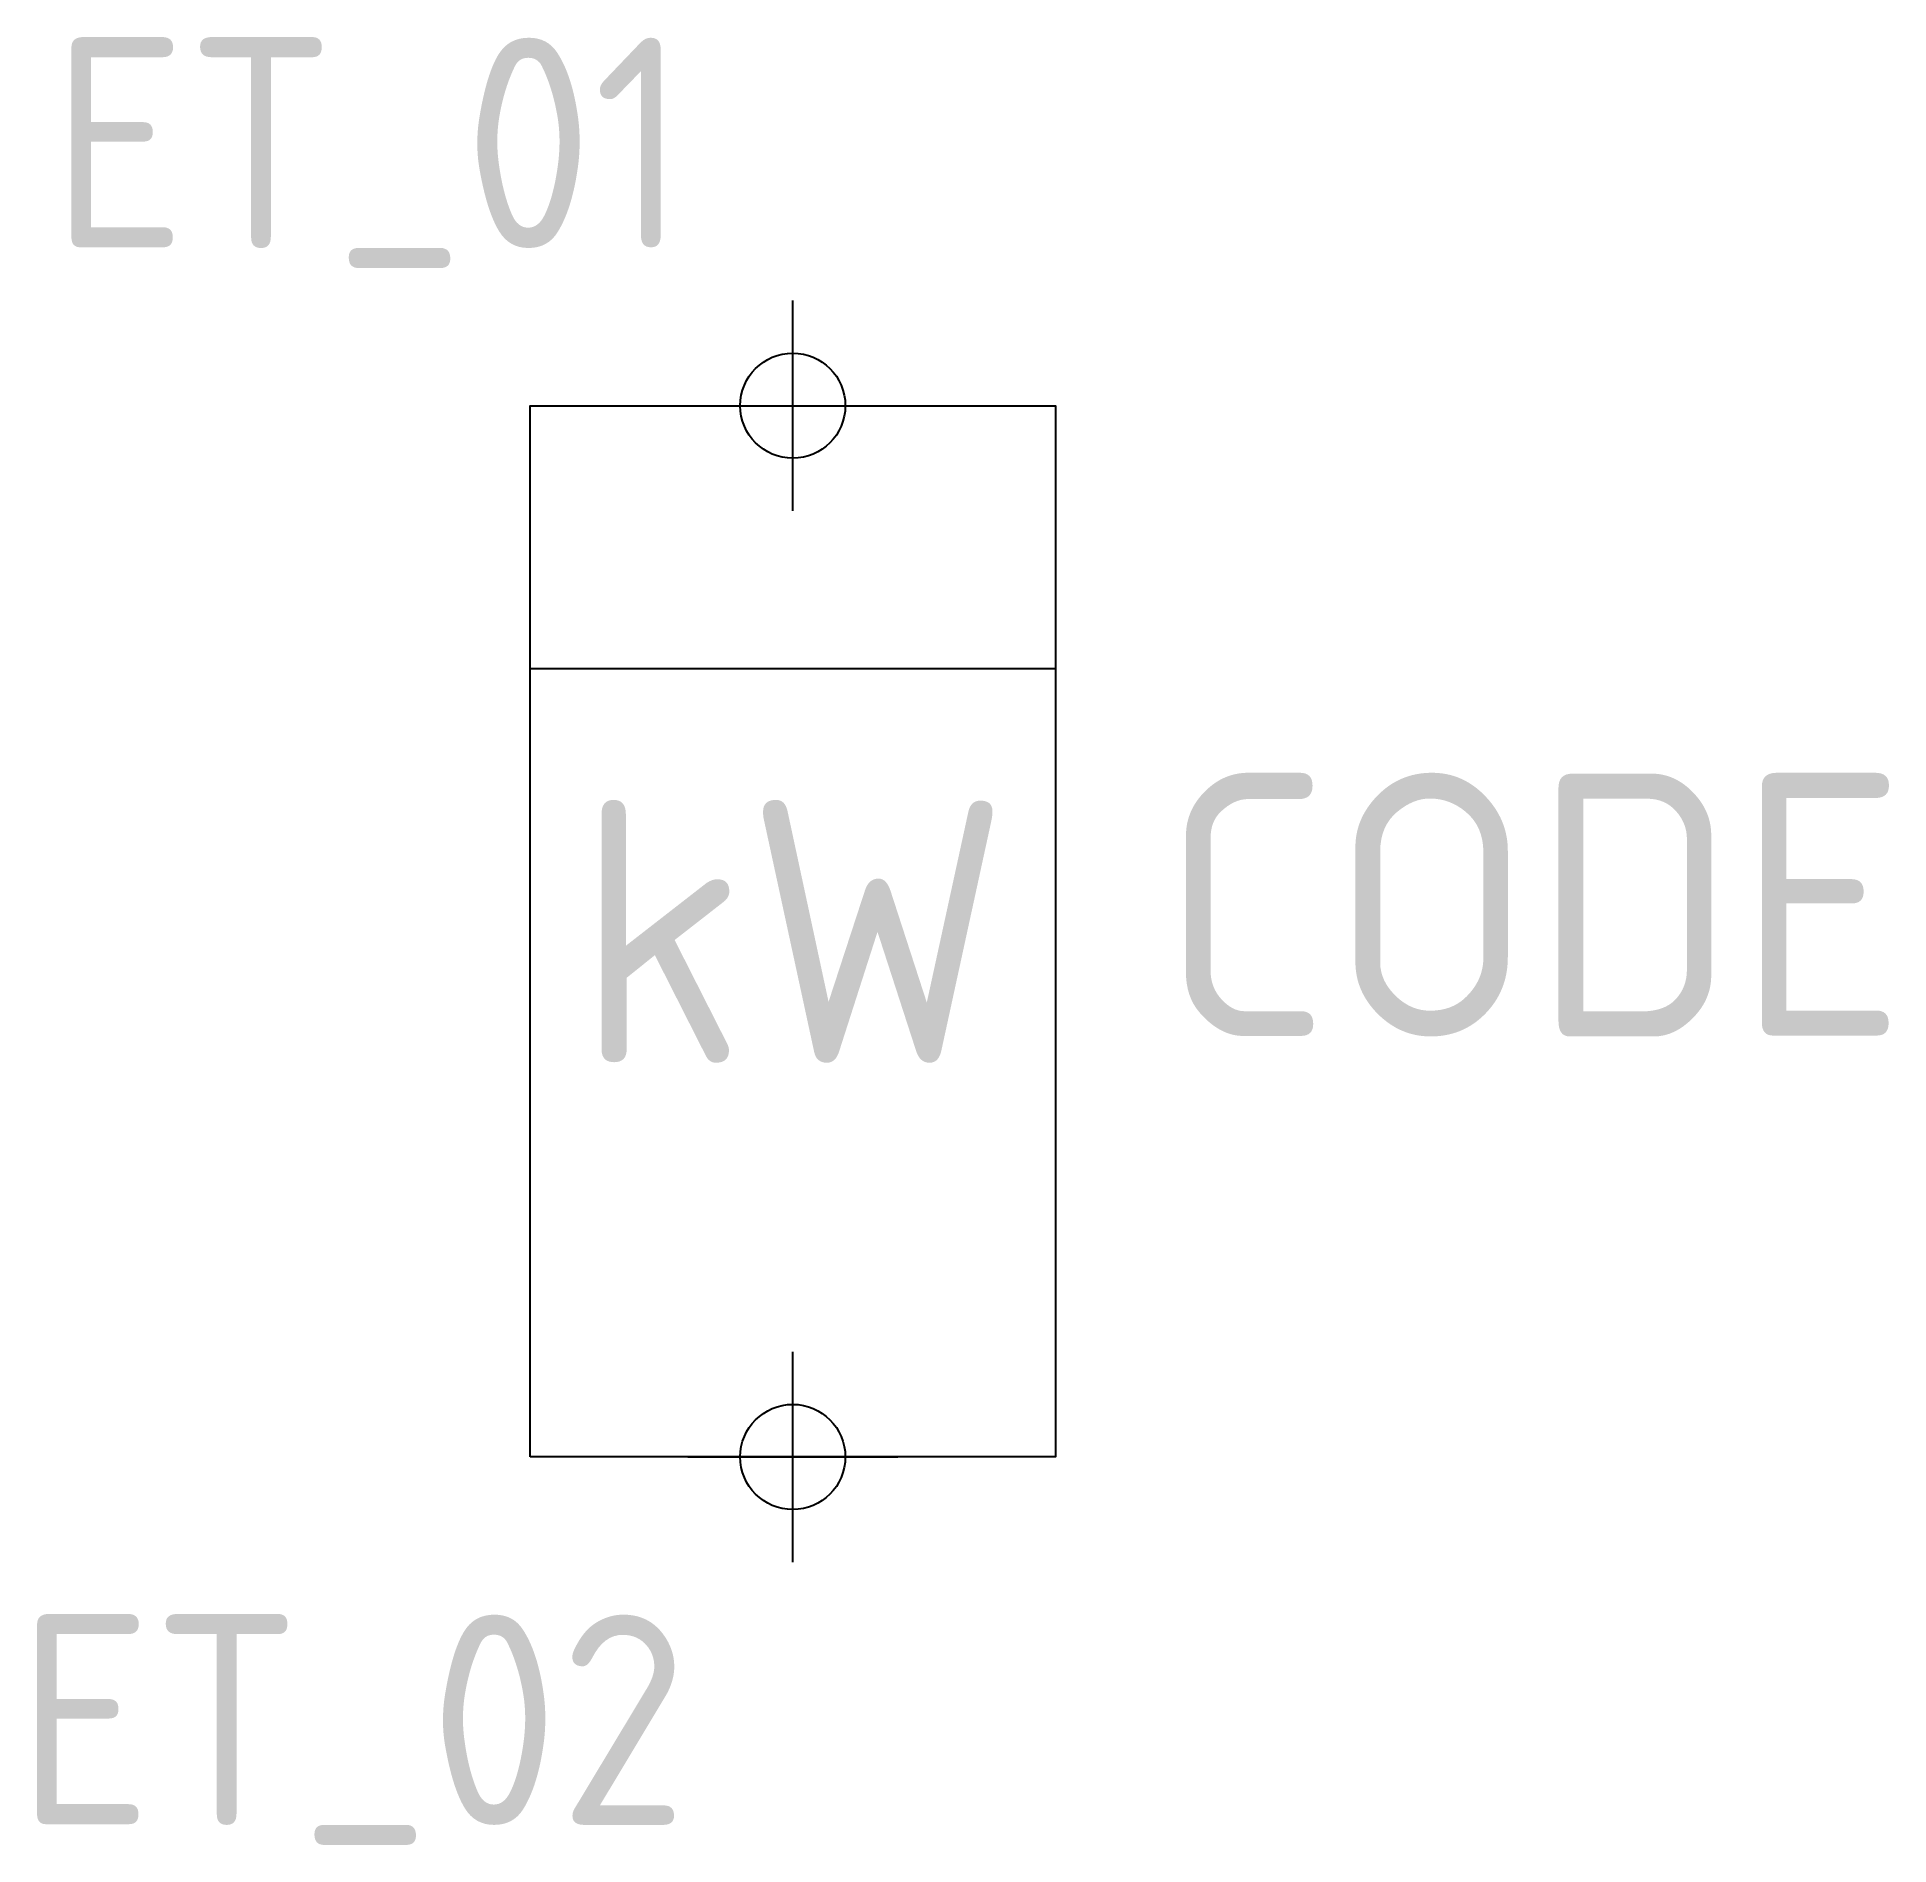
# Model space of a CAD drawing. Extents: x 3992.8 to 4010.4, y 861.3 to 878.5.
import ezdxf
from ezdxf.enums import TextEntityAlignment as Align

# ---------------------------------------------------------------- set-up
doc = ezdxf.new("R2010")
doc.units = 0
doc.header["$LTSCALE"] = 10
doc.header["$MEASUREMENT"] = 0
doc.header["$PDMODE"] = 34
doc.header["$PDSIZE"] = -5
doc.layers.get('0').update_dxf_attribs({"linetype": 'CONTINUOUS'})
for name, color, linetype in [('C', 7, 'CONTINUOUS'), ('TKST2', 1, 'CONTINUOUS'), ('TKST3', 3, 'CONTINUOUS')]:
    doc.layers.add(name, color=color, linetype=linetype)
doc.styles.get("Standard").update_dxf_attribs({"font": 'iso8.shx'})

msp = doc.modelspace()

# ---------------------------------------------------------------- linework, layer by layer
msp.add_lwpolyline([(3997.5, 865), (3997.5, 875), (4002.5, 875), (4002.5, 865)], close=True)
msp.add_lwpolyline([(3997.5, 872.5), (4002.5, 872.5)])
at = {"layer": 'C', "color": 1}
msp.add_point((4000, 875), dxfattribs=at)
at = {"layer": 'C', "color": 2}
msp.add_point((4000, 865), dxfattribs=at)

# ---------------------------------------------------------------- texts
msp.add_text('kW', height=2.5).set_placement((4000, 870), align=Align.MIDDLE)
at = {"layer": 'TKST2'}
for tag, p in [('ET_01', (3999, 876.5)), ('ET_02', (3999.001, 861.5))]:
    msp.add_attdef(tag, text='', height=2, dxfattribs=at).set_placement(p, align=Align.RIGHT)
at = {"layer": 'TKST3'}
msp.add_attdef('CODE', (4003.5, 869), '-P', height=2.5, dxfattribs=at)

doc.saveas('drawing.dxf')
